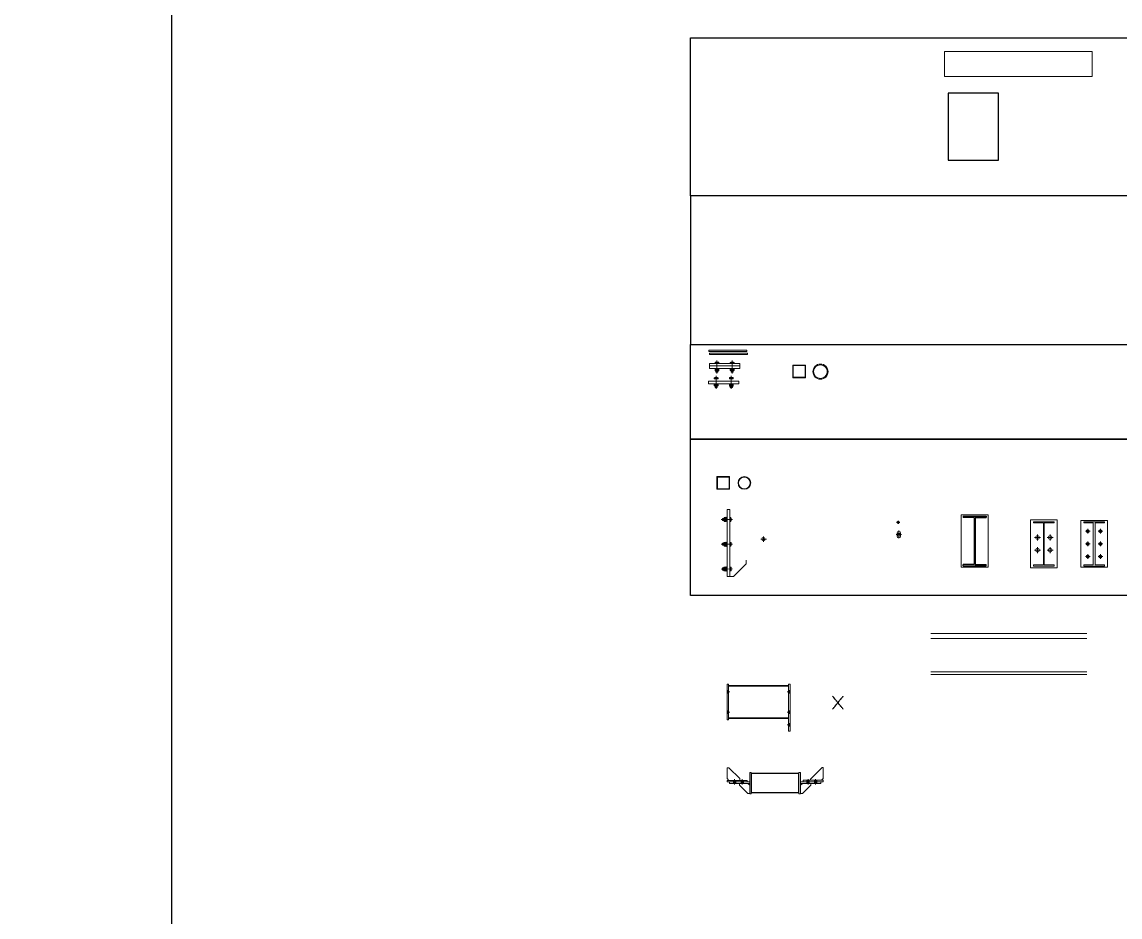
# Model space of a CAD drawing. Header units: millimetres. Extents: x -10603 to 59139, y 0 to 25238.
# Drawn here: x 40775 to 49455, y 12619 to 19691 of the extents above; entities that cross this region are included whole.
import ezdxf
from ezdxf.enums import TextEntityAlignment as Align

# ---------------------------------------------------------------- set-up
doc = ezdxf.new("R2010")
doc.units = ezdxf.units.MM
doc.set_wipeout_variables(frame=1)
for name, pattern in [('BEAM HIDEN_DBIM', [4.7625, 3.175, -1.5875]), ('CENTER', [2, 1.25, -0.25, 0.25, -0.25]), ('CENTER2', [28.575, 19.05, -3.175, 3.175, -3.175]), ('GRID7', [0.295, 0.2, -0.04, 0.015, -0.04])]:
    doc.linetypes.add(name, pattern=pattern)
for name, color, linetype, lineweight in [('COLUMN-BMB', 1, 'Continuous', 20), ('DCE_Beam', 2, 'BEAM HIDEN_DBIM', 25), ('DCE_Bracing', 1, 'CENTER', 25), ('DCE_net thay', 4, 'Continuous', 20), ('DCE_NetThay', 7, 'Continuous', 18), ('DCE_Pipe', 150, 'Continuous', 9), ('DCE_Plate', 150, 'Continuous', 9), ('DCE_Rod', 7, 'Continuous', 9), ('DCE_STEEL PL', 150, 'Continuous', 9), ('DCE_Tube', 150, 'Continuous', 9), ('DIM-BMB', 7, 'Continuous', 9), ('HATCH-BMB', 8, 'Continuous', 5), ('kata_grid', 8, 'CENTER', 5), ('kata_net manh_white', 7, 'Continuous', 5), ('kata_net thay_red', 1, 'Continuous', 20), ('kata_plate', 150, 'Continuous', 13), ('S5', 9, 'Continuous', 5), ('S9', 4, 'Continuous', 9)]:
    doc.layers.add(name, color=color, linetype=linetype, lineweight=lineweight)
doc.layers.add('DCE_Flange', color=4, linetype='Continuous')
doc.layers.add('IN', color=254, linetype='Continuous', plot=False)
doc.styles.add('Dce_Text', font='arial.ttf', dxfattribs={"width": 0.8})
pattern_1 = [(45, (770257.75454, 436776.80007), (-0.088388347648, 0.088388347648), [])]

# ---------------------------------------------------------------- blocks, each defined once
blk = doc.blocks.new('*U126')
at = {"layer": 'DCE_Plate'}
for p, q in [((300, 5), (0, 5)), ((0, 5), (0, -5)), ((300, -5), (300, 5)), ((0, -5), (300, -5))]:
    blk.add_line(p, q, dxfattribs=at)
at = {"style": 'Dce_Text', "width": 0.8, "flags": 1}
for tag, p in [('B', (3.516175, 9.70431)), ('SL', (11.356015, 9.75298)), ('TENCK', (20.8661, 9.75298)), ('HINHDANG', (42.477865, 9.74319)), ('VATCANH', (75.278885, 9.80272))]:
    blk.add_attdef(tag, p, '', height=5, dxfattribs=at)
blk = doc.blocks.new('*U128')
at = {"layer": 'DCE_Plate'}
for p, q in [((300, 5), (0, 5)), ((0, 5), (0, -5)), ((300, -5), (300, 5)), ((0, -5), (300, -5))]:
    blk.add_line(p, q, dxfattribs=at)
at = {"style": 'Dce_Text', "width": 0.8, "flags": 1}
for tag, p in [('B', (3.516175, 9.70431)), ('SL', (11.356015, 9.75298)), ('TENCK', (20.8661, 9.75298)), ('HINHDANG', (42.477865, 9.74319)), ('VATCANH', (75.278885, 9.80272))]:
    blk.add_attdef(tag, p, '', height=5, dxfattribs=at)
blk = doc.blocks.new('*U73')
at = {"layer": 'kata_net manh_white', "linetype": 'Continuous', "lineweight": 0}
for p, q in [((-14.78, 8.75), (-11.085, 10.75)), ((-14.78, 0), (-14.78, 8.75)), ((-11.085, 10.75), (-7.39, 8.75)), ((-7.39, 8.75), (0, 10.75)), ((7.39, 8.75), (0, 10.75)), ((11.085, 10.75), (7.39, 8.75)), ((14.78, 8.75), (11.085, 10.75)), ((14.78, 0), (14.78, 8.75))]:
    blk.add_line(p, q, dxfattribs=at)
for points in [[(-11.085, 10.75), (11.085, 10.75)], [(-7.39, 8.75), (-7.39, 0)], [(7.39, 8.75), (7.39, 0)], [(-14.78, 0), (14.78, 0)]]:
    blk.add_lwpolyline(points, dxfattribs=at)
blk = doc.blocks.new('*U69')
at = {"layer": 'kata_net manh_white', "linetype": 'Continuous', "lineweight": 0}
for p, q in [((-14.78, 14.4), (-11.085, 16.4)), ((-14.78, 2), (-11.085, 0)), ((-11.085, 16.4), (-7.39, 14.4)), ((-11.085, 0), (-7.39, 2)), ((-7.39, 14.4), (0, 16.4)), ((-7.39, 2), (0, 0)), ((7.39, 14.4), (0, 16.4)), ((7.39, 2), (0, 0)), ((11.085, 16.4), (7.39, 14.4)), ((11.085, 0), (7.39, 2)), ((14.78, 14.4), (11.085, 16.4)), ((14.78, 2), (11.085, 0))]:
    blk.add_line(p, q, dxfattribs=at)
for points in [[(-14.78, 2), (-14.78, 14.4)], [(-11.085, 16.4), (11.085, 16.4)], [(-7.39, 14.4), (-7.39, 2)], [(7.39, 14.4), (7.39, 2)], [(14.78, 2), (14.78, 14.4)], [(-11.085, 0), (11.085, 0)]]:
    blk.add_lwpolyline(points, dxfattribs=at)
blk = doc.blocks.new('Dce.nut16')
at = {"layer": 'kata_net manh_white'}
h = blk.add_hatch(dxfattribs=at)
h.set_pattern_fill('ANSI31', color=256, scale=20, angle=510)
h.set_pattern_definition([(345, (-25929.7196, -12892.1055), (-0.64704761, -2.41481457), [])])
h.paths.add_polyline_path([(8, 29.5), (-8, 29.5), (-8, 19.5), (8, 19.5)])
at = {"layer": 'kata_net manh_white', "linetype": 'Continuous', "lineweight": 0}
blk.add_lwpolyline([(-17, 0), (17, 0), (17, 3.1), (-17, 3.1)], close=True, dxfattribs=at)
at = {"layer": 'kata_net manh_white'}
blk.add_lwpolyline([(8, 29.5), (-8, 29.5), (-8, 19.5), (8, 19.5)], close=True, dxfattribs=at)
at = {"layer": 'kata_net manh_white', "color": 6}
blk.add_blockref('*U69', (0, 3.1), dxfattribs=at)
blk = doc.blocks.new('*U134')
at = {"layer": 'kata_plate'}
for p, q in [((50, -511.3), (150, -411.3)), ((150, -411.3), (150, -381.3)), ((20, -511.3), (50, -511.3))]:
    blk.add_line(p, q, dxfattribs=at)
blk.add_wipeout([(20, 20), (20, -511.3), (0, -511.3), (0, 20)]).dxf.layer = 'DCE_Plate'
at = {"layer": 'kata_grid', "linetype": 'CENTER2', "ltscale": 10}
for p, q in [((42.9, -60), (-48, -60)), ((42.9, -255.6), (-48, -255.7)), ((42.9, -451.3), (-48, -451.4))]:
    blk.add_line(p, q, dxfattribs=at)
at = {"layer": 'kata_plate'}
blk.add_lwpolyline([(0, -511.3), (0, 20), (20, 20), (20, -511.3)], close=True, dxfattribs=at)
at = {"layer": 'kata_net manh_white', "color": 6, "rotation": 90.00000000000001}
for p in [(-8, -60), (-8, -255.7), (-8, -451.4)]:
    blk.add_blockref('Dce.nut16', p, dxfattribs=at)
at = {"layer": 'kata_net manh_white', "color": 6, "xscale": -1, "rotation": 270}
for p in [(20, -60), (20, -255.6), (20, -451.3)]:
    blk.add_blockref('*U73', p, dxfattribs=at)
blk = doc.blocks.new('*U131')
at = {"color": 3}
blk.add_lwpolyline([(-12, -13.7, -1), (-12, 13.7), (12, 13.7, -1), (12, -13.7)], format="xyb", close=True, dxfattribs=at)
blk.add_circle((0, 0), 12)
at = {"layer": 'HATCH-BMB', "linetype": 'GRID7', "ltscale": 35}
for points in [[(-31.7, 0), (31.7, 0)], [(0, -20), (0, 20)]]:
    blk.add_lwpolyline(points, dxfattribs=at)
blk = doc.blocks.new('*U88')
at = {"layer": 'DCE_NetThay', "color": 0}
for p, q in [((1167.1, 100), (0, 100)), ((0, 100), (0, -100)), ((1167.1, -100), (1167.1, 100)), ((0, -100), (1167.1, -100))]:
    blk.add_line(p, q, dxfattribs=at)
blk = doc.blocks.new('*U89')
at = {"layer": 'DCE_Bracing', "color": 0}
for p, q in [((0, 0), (85, 104.7)), ((85, 0), (0, 104.7))]:
    blk.add_line(p, q, dxfattribs=at)
blk = doc.blocks.new('*U93')
at = {"layer": 'DCE_NetThay', "color": 1}
for p, q in [((0, 0), (0, 1234.9)), ((20, 0), (20, 1234.9)), ((282.2, 0), (282.2, 1234.9)), ((323.8, 0), (323.8, 1234.9))]:
    blk.add_line(p, q, dxfattribs=at)
blk = doc.blocks.new('*U99')
blk.add_wipeout([(-120, 0), (120, 0), (120, 18.2), (-120, 18.2)]).dxf.layer = 'DCE_Plate'
blk.add_wipeout([(120, -20), (-120, -20), (-120, 0), (120, 0)]).dxf.layer = 'DCE_Plate'
at = {"layer": 'kata_grid', "linetype": 'CENTER2', "ltscale": 10}
for p, q in [((-60, 41.1), (-60, -60)), ((60, 41.2), (60, -60))]:
    blk.add_line(p, q, dxfattribs=at)
at = {"layer": 'kata_plate'}
for points in [[(120, 18.2), (-120, 18.2), (-120, 0), (120, 0)], [(-120, 0), (120, 0), (120, -20), (-120, -20)]]:
    blk.add_lwpolyline(points, close=True, dxfattribs=at)
at = {"layer": 'kata_net manh_white', "color": 6, "xscale": -1}
for p in [(-60, 18.2), (60, 18.2)]:
    blk.add_blockref('*U73', p, dxfattribs=at)
at = {"layer": 'kata_net manh_white', "color": 6}
for p, rotation in [((-60, -20), 180.0000000020497), ((60, -20), 180)]:
    blk.add_blockref('Dce.nut16', p, dxfattribs=dict(at, rotation=rotation))
blk = doc.blocks.new('*U92')
blk.add_wipeout([(120, -20), (-120, -20), (-120, 0), (120, 0)]).dxf.layer = 'DCE_Plate'
at = {"layer": 'kata_grid', "linetype": 'CENTER2', "ltscale": 10}
for p, q in [((-60, 41.1), (-60, -60)), ((60, 41.2), (60, -60))]:
    blk.add_line(p, q, dxfattribs=at)
at = {"layer": 'kata_plate'}
blk.add_lwpolyline([(-120, 0), (120, 0), (120, -20), (-120, -20)], close=True, dxfattribs=at)
at = {"layer": 'kata_net manh_white', "color": 6, "xscale": -1}
for p in [(-60, 18.2), (60, 18.2)]:
    blk.add_blockref('*U73', p, dxfattribs=at)
at = {"layer": 'kata_net manh_white', "color": 6}
for p, rotation in [((-60, -20), 180.0000000020497), ((60, -20), 180)]:
    blk.add_blockref('Dce.nut16', p, dxfattribs=dict(at, rotation=rotation))
blk = doc.blocks.new('*U102')
at = {"color": 6}
blk.add_lwpolyline([(200, 529.9), (-200, 529.9), (-200, 0), (200, 0)], close=True, dxfattribs=at)
blk = doc.blocks.new('*U132')
at = {"layer": 'DIM-BMB'}
for points in [[(23.5, 0), (-21.5, 0)], [(0, 21.5), (0, -21.5)]]:
    blk.add_lwpolyline(points, dxfattribs=at)
blk.add_circle((0, 0), 13.5, dxfattribs=at)
blk = doc.blocks.new('THÖH')
at = {"layer": 'S5'}
h = blk.add_hatch(dxfattribs=at)
h.set_pattern_fill('ANSI31', color=3)
h.set_pattern_definition(pattern_1)
h.paths.add_polyline_path([(256091.4, 147402.8), (256091.4, 147384.8), (256079.4, 147384.8), (256079.4, 147402.8)])
blk.add_line((256079.4, 147393.8), (256069.4, 147393.8), dxfattribs=at)
at = {"layer": 'S5', "color": 3}
blk.add_lwpolyline([(256091.4, 147402.8), (256091.4, 147384.8), (256079.4, 147384.8), (256079.4, 147402.8)], close=True, dxfattribs=at)
blk = doc.blocks.new('*U97')
at = {"layer": 'DCE_Flange', "color": 4}
blk.add_lwpolyline([(192, 0), (192, -150), (568.9, -150), (568.9, 0)], close=True, dxfattribs=at)
at = {"layer": 'DCE_Plate', "color": 6}
for points in [[(0, -37.8), (0, 47.2), (15, 47.2), (101, -37.8), (101, -52.8), (15, -52.8)], [(760.9, -37.5), (760.9, 47.5), (750.9, 47.5), (659.9, -42.5), (659.9, -52.5), (745.9, -52.5)], [(180, -91.8), (180, -156.8), (165, -156.8), (99, -91.8), (99, -76.8), (165, -76.8)], [(580.9, -91.5), (580.9, -156.5), (595.9, -156.5), (661.9, -91.5), (661.9, -76.5), (595.9, -76.5)]]:
    blk.add_lwpolyline(points, close=True, dxfattribs=at)
at = {"layer": 'DCE_Plate', "color": 3}
for points in [[(180, -160.5), (180, 10), (192, 10), (192, -160.5), (180, -160.5)], [(580.9, -160.3), (580.9, 10.2), (568.9, 10.2), (568.9, -160.3), (580.9, -160.3)], [(160.1, -64.8), (0, -64.8), (0, -52.8), (160.1, -52.8), (160.1, -64.8)], [(20, -76.8), (180, -76.8), (180, -64.8), (20, -64.8), (20, -76.8)], [(740.9, -76.5), (580.9, -76.5), (580.9, -64.5), (740.9, -64.5), (740.9, -76.5)], [(600.8, -64.5), (760.9, -64.5), (760.9, -52.5), (600.8, -52.5), (600.8, -64.5)]]:
    blk.add_lwpolyline(points, dxfattribs=at)
at = {"layer": 'IN', "color": 2, "xscale": -1}
for p, rotation in [((147453.9, 256026.6), 90), ((147513.9, 256026.6), 90), ((-146753.1, -256155.9), 270), ((-146693.1, -256155.9), 270)]:
    blk.add_blockref('THÖH', p, dxfattribs=dict(at, rotation=rotation))
at = {"layer": 'IN', "color": 2}
for p, rotation in [((147453.9, -256156.1), 90.00000000000001), ((147513.9, -256156.1), 90.00000000000001), ((-146753.1, 256026.8), 270), ((-146693.1, 256026.8), 270)]:
    blk.add_blockref('THÖH', p, dxfattribs=dict(at, rotation=rotation))
blk = doc.blocks.new('5y35g')
at = {"layer": 'S5'}
h = blk.add_hatch(dxfattribs=at)
h.set_pattern_fill('ANSI31', color=3)
h.set_pattern_definition(pattern_1)
h.paths.add_polyline_path([(667242.9, 338724.1), (667242.9, 338704.1), (667254.9, 338704.1), (667254.9, 338724.1)])
blk.add_line((667254.9, 338714.1), (667266.1, 338714.1), dxfattribs=at)
at = {"layer": 'S5', "color": 3}
blk.add_lwpolyline([(667242.9, 338724.1), (667242.9, 338704.1), (667254.9, 338704.1), (667254.9, 338724.1)], close=True, dxfattribs=at)
blk = doc.blocks.new('*U98')
at = {"layer": 'S9', "color": 11}
for p, q in [((12, 130), (486.8, 130)), ((12, 130), (12, -130)), ((12, 124), (486.8, 124)), ((12, -124), (486.8, -124)), ((12, -130), (486.8, -130))]:
    blk.add_line(p, q, dxfattribs=at)
at = {"layer": 'S9', "color": 3}
for points in [[(0, -140), (12, -140), (12, 140), (0, 140)], [(498.8, -230), (486.8, -230), (486.8, 140), (498.8, 140)]]:
    blk.add_lwpolyline(points, close=True, dxfattribs=at)
at = {"layer": 'S5', "color": 8}
blk.add_blockref('5y35g', (-667242.9, -338634.1), dxfattribs=at)
at = {"layer": 'S5', "color": 8, "xscale": -1}
blk.add_blockref('5y35g', (667741.7, -338634.1), dxfattribs=at)
at = {"layer": 'S5', "color": 8, "xscale": -1, "rotation": 180}
blk.add_blockref('5y35g', (-667242.9, 338634.1), dxfattribs=at)
at = {"layer": 'S5', "color": 8, "rotation": 180}
for p in [(667741.7, 338634.1), (667741.7, 338534.1)]:
    blk.add_blockref('5y35g', p, dxfattribs=at)
blk = doc.blocks.new('*U160')
at = {"layer": 'COLUMN-BMB', "linetype": 'ByBlock', "ltscale": 500}
for p, q in [((-82, 175), (-82, 165)), ((82, 175), (82, 165)), ((-82, -175), (-82, -165)), ((82, -175), (82, -165))]:
    blk.add_line(p, q, dxfattribs=at)
at = {"layer": 'kata_net manh_white'}
for points in [[(-26.9, 50), (-72.9, 50)], [(-49.9, 73), (-49.9, 27)], [(73, 50), (27, 50)], [(50, 73), (50, 27)], [(-27, -50), (-73, -50)], [(-50, -27), (-50, -73)], [(73, -50), (27, -50)], [(50, -27), (50, -73)]]:
    blk.add_lwpolyline(points, dxfattribs=at)
for centre in [(-49.9, 50), (50, 50), (-50, -50), (50, -50)]:
    blk.add_circle(centre, 15, dxfattribs=at)
at = {"layer": 'kata_net thay_red', "linetype": 'ByBlock', "ltscale": 500}
for p, q in [((82, 175), (-82, 175)), ((-2.5, 165), (-82, 165)), ((-2.5, 165), (-2.5, -165)), ((2.5, 165), (82, 165)), ((2.5, 165), (2.5, -165)), ((-2.5, -165), (-82, -165)), ((2.5, -165), (82, -165)), ((82, -175), (-82, -175))]:
    blk.add_line(p, q, dxfattribs=at)
at = {"layer": 'kata_plate'}
blk.add_lwpolyline([(-106, -190), (106, -190), (106, 190), (-106, 190)], close=True, dxfattribs=at)
at = {"style": 'Dce_Text', "width": 0.8, "flags": 1}
for tag, p in [('TenBanDe', (20.1, 155.1)), ('ChieuDay', (20.1, 159.5))]:
    blk.add_attdef(tag, text='', height=2.5, dxfattribs=at).set_placement(p, align=Align.CENTER)
blk = doc.blocks.new('*U159')
at = {"layer": 'COLUMN-BMB', "linetype": 'ByBlock', "ltscale": 500}
for p, q in [((-82, 175), (-82, 165)), ((82, 175), (82, 165)), ((-82, -175), (-82, -165)), ((82, -175), (82, -165))]:
    blk.add_line(p, q, dxfattribs=at)
at = {"layer": 'kata_net manh_white'}
for points in [[(-32, 100), (-68, 100)], [(-50, 118), (-50, 82)], [(68, 100), (32, 100)], [(50, 118), (50, 82)], [(-32, 0), (-68, 0)], [(-50, 18), (-50, -18)], [(68, 0), (32, 0)], [(50, 18), (50, -18)], [(-50, -82), (-50, -118)], [(50, -82), (50, -118)], [(-32, -100), (-68, -100)], [(68, -100), (32, -100)]]:
    blk.add_lwpolyline(points, dxfattribs=at)
for centre in [(-50, 100), (50, 100), (-50, 0), (50, 0), (-50, -100), (50, -100)]:
    blk.add_circle(centre, 12, dxfattribs=at)
at = {"layer": 'kata_net thay_red', "linetype": 'ByBlock', "ltscale": 500}
for p, q in [((82, 175), (-82, 175)), ((-7.5, 165), (-82, 165)), ((-7.5, 165), (-7.5, -165)), ((7.5, 165), (82, 165)), ((7.5, 165), (7.5, -165)), ((-7.5, -165), (-82, -165)), ((7.5, -165), (82, -165)), ((82, -175), (-82, -175))]:
    blk.add_line(p, q, dxfattribs=at)
at = {"layer": 'kata_plate'}
blk.add_lwpolyline([(-106, -185), (106, -185), (106, 185), (-106, 185)], close=True, dxfattribs=at)
at = {"style": 'Dce_Text', "width": 0.8, "flags": 1}
for tag, p in [('TenBanDe', (19.6, 157.7)), ('ChieuDay', (19.6, 162))]:
    blk.add_attdef(tag, text='', height=2.5, dxfattribs=at).set_placement(p, align=Align.CENTER)
blk = doc.blocks.new('DCE_SectHop')
at = {"layer": 'DCE_Tube'}
for points in [[(-50, 50), (50, 50), (50, -50), (-50, -50)], [(-46.8, 46.8), (46.8, 46.8), (46.8, -46.8), (-46.8, -46.8)]]:
    blk.add_lwpolyline(points, close=True, dxfattribs=at)
blk = doc.blocks.new('DCE_SectOng')
at = {"layer": 'DCE_Pipe'}
for radius in [50, 46]:
    blk.add_circle((0, 0), radius, dxfattribs=at)
blk = doc.blocks.new('*U140')
at = {"layer": 'DCE_Tube'}
for points in [[(-50, 50), (50, 50), (50, -50), (-50, -50)], [(-46.8, 46.8), (46.8, 46.8), (46.8, -46.8), (-46.8, -46.8)]]:
    blk.add_lwpolyline(points, close=True, dxfattribs=at)
blk = doc.blocks.new('Dce_IPlate1')
at = {"color": 0, "linetype": 'ByBlock', "ltscale": 500}
for p, q in [((92, 0), (-92, 0)), ((-92, 0), (-92, -10)), ((92, 0), (92, -10)), ((-3, -10), (-92, -10)), ((-3, -10), (-3, -382)), ((3, -10), (92, -10)), ((3, -10), (3, -382)), ((-92, -392), (-92, -382)), ((-3, -382), (-92, -382)), ((92, -392), (-92, -392)), ((3, -382), (92, -382)), ((92, -392), (92, -382))]:
    blk.add_line(p, q, dxfattribs=at)
at = {"layer": 'DCE_STEEL PL'}
blk.add_lwpolyline([(-106, -402), (106, -402), (106, 10), (-106, 10)], close=True, dxfattribs=at)
blk = doc.blocks.new('*U175')
at = {"layer": 'DCE_Pipe'}
for radius in [60, 54]:
    blk.add_circle((0, 0), radius, dxfattribs=at)
at = {"style": 'Dce_Text', "width": 0.8, "flags": 1}
for tag, p in [('TENCK', (-1.112845, 29.4839)), ('L', (-1.154595, 34.085495))]:
    blk.add_attdef(tag, p, '', height=2.5, dxfattribs=at)
blk = doc.blocks.new('*U179')
for points in [[(12, 0), (-12, 0)], [(0, 12), (0, -12)]]:
    blk.add_lwpolyline(points)
at = {"layer": 'DIM-BMB'}
blk.add_ellipse((0, 0), major_axis=(-8, 0), ratio=1, start_param=3.142362255831332, end_param=9.42554756301092, dxfattribs=at)
blk = doc.blocks.new('Block_ALL')
blk.add_lwpolyline([(0, 20917), (41958.1, 20917), (41958.1, 0), (0, 0)], close=True)
at = {"layer": 'DCE_Beam'}
for points in [[(46059.1, 19564.5), (53753.6, 19564.5), (53753.6, 18318.3), (46059.1, 18318.3)], [(46059.1, 17143.5), (53753.6, 17143.5), (53753.6, 18318.3), (46059.1, 18318.3)], [(46059.1, 17143.5), (53753.6, 17143.5), (53753.6, 16395.4), (46059.1, 16395.4)], [(46059.1, 16395.4), (53753.6, 16395.4), (53753.6, 15158), (46059.1, 15158)]]:
    blk.add_lwpolyline(points, close=True, dxfattribs=at)
at = {"layer": 'DCE_Rod'}
blk.add_lwpolyline([(41958.1, 20917), (59139.1, 20917), (59139.1, 0), (41958.1, 0)], close=True, dxfattribs=at)
for name, p in [('*U88', (48067.3, 19358.7)), ('*U102', (48295.2, 18599.3)), ('*U128', (46204.4, 17092.5)), ('*U126', (46210.3, 17068)), ('DCE_SectHop', (46318.7, 16048.2)), ('DCE_SectOng', (46485.1, 16048.2)), ('*U179', (47700.9, 15737.1)), ('*U160', (48852.5, 15567.1)), ('*U159', (49249.9, 15567.1)), ('*U132', (46635.8, 15604.7))]:
    blk.add_blockref(name, p)
at = {"color": 1, "xscale": -1, "rotation": 359.9999999999944}
blk.add_blockref('Dce_IPlate1', (48305.7, 15785.7), dxfattribs=at)
at = {"color": 1}
for name, p in [('*U98', (46348.1, 14317.8)), ('*U97', (46348.1, 13751.6))]:
    blk.add_blockref(name, p, dxfattribs=at)
at = {"color": 0}
blk.add_blockref('*U89', (47182, 14260), dxfattribs=at)
at = {"layer": 'DCE_net thay', "rotation": 90}
blk.add_blockref('*U93', (49193, 14536.2), dxfattribs=at)
at = {"layer": 'DCE_Pipe'}
blk.add_blockref('*U175', (47086.8, 16928), dxfattribs=at)
at = {"layer": 'DCE_STEEL PL'}
blk.add_blockref('*U140', (46917.9, 16930.3), dxfattribs=at)
at = {"layer": 'DIM-BMB', "rotation": 270}
blk.add_blockref('*U131', (47706.2, 15640.2), dxfattribs=at)
for name, p in [('*U99', (46328.7, 16973.6)), ('*U134', (46349.8, 15819.9))]:
    blk.add_blockref(name, p)
blk.add_blockref('*U92', (46322.2, 16852.6))

msp = doc.modelspace()

# ---------------------------------------------------------------- block references
msp.add_blockref('Block_ALL', (0, 0))

doc.saveas('drawing.dxf')
